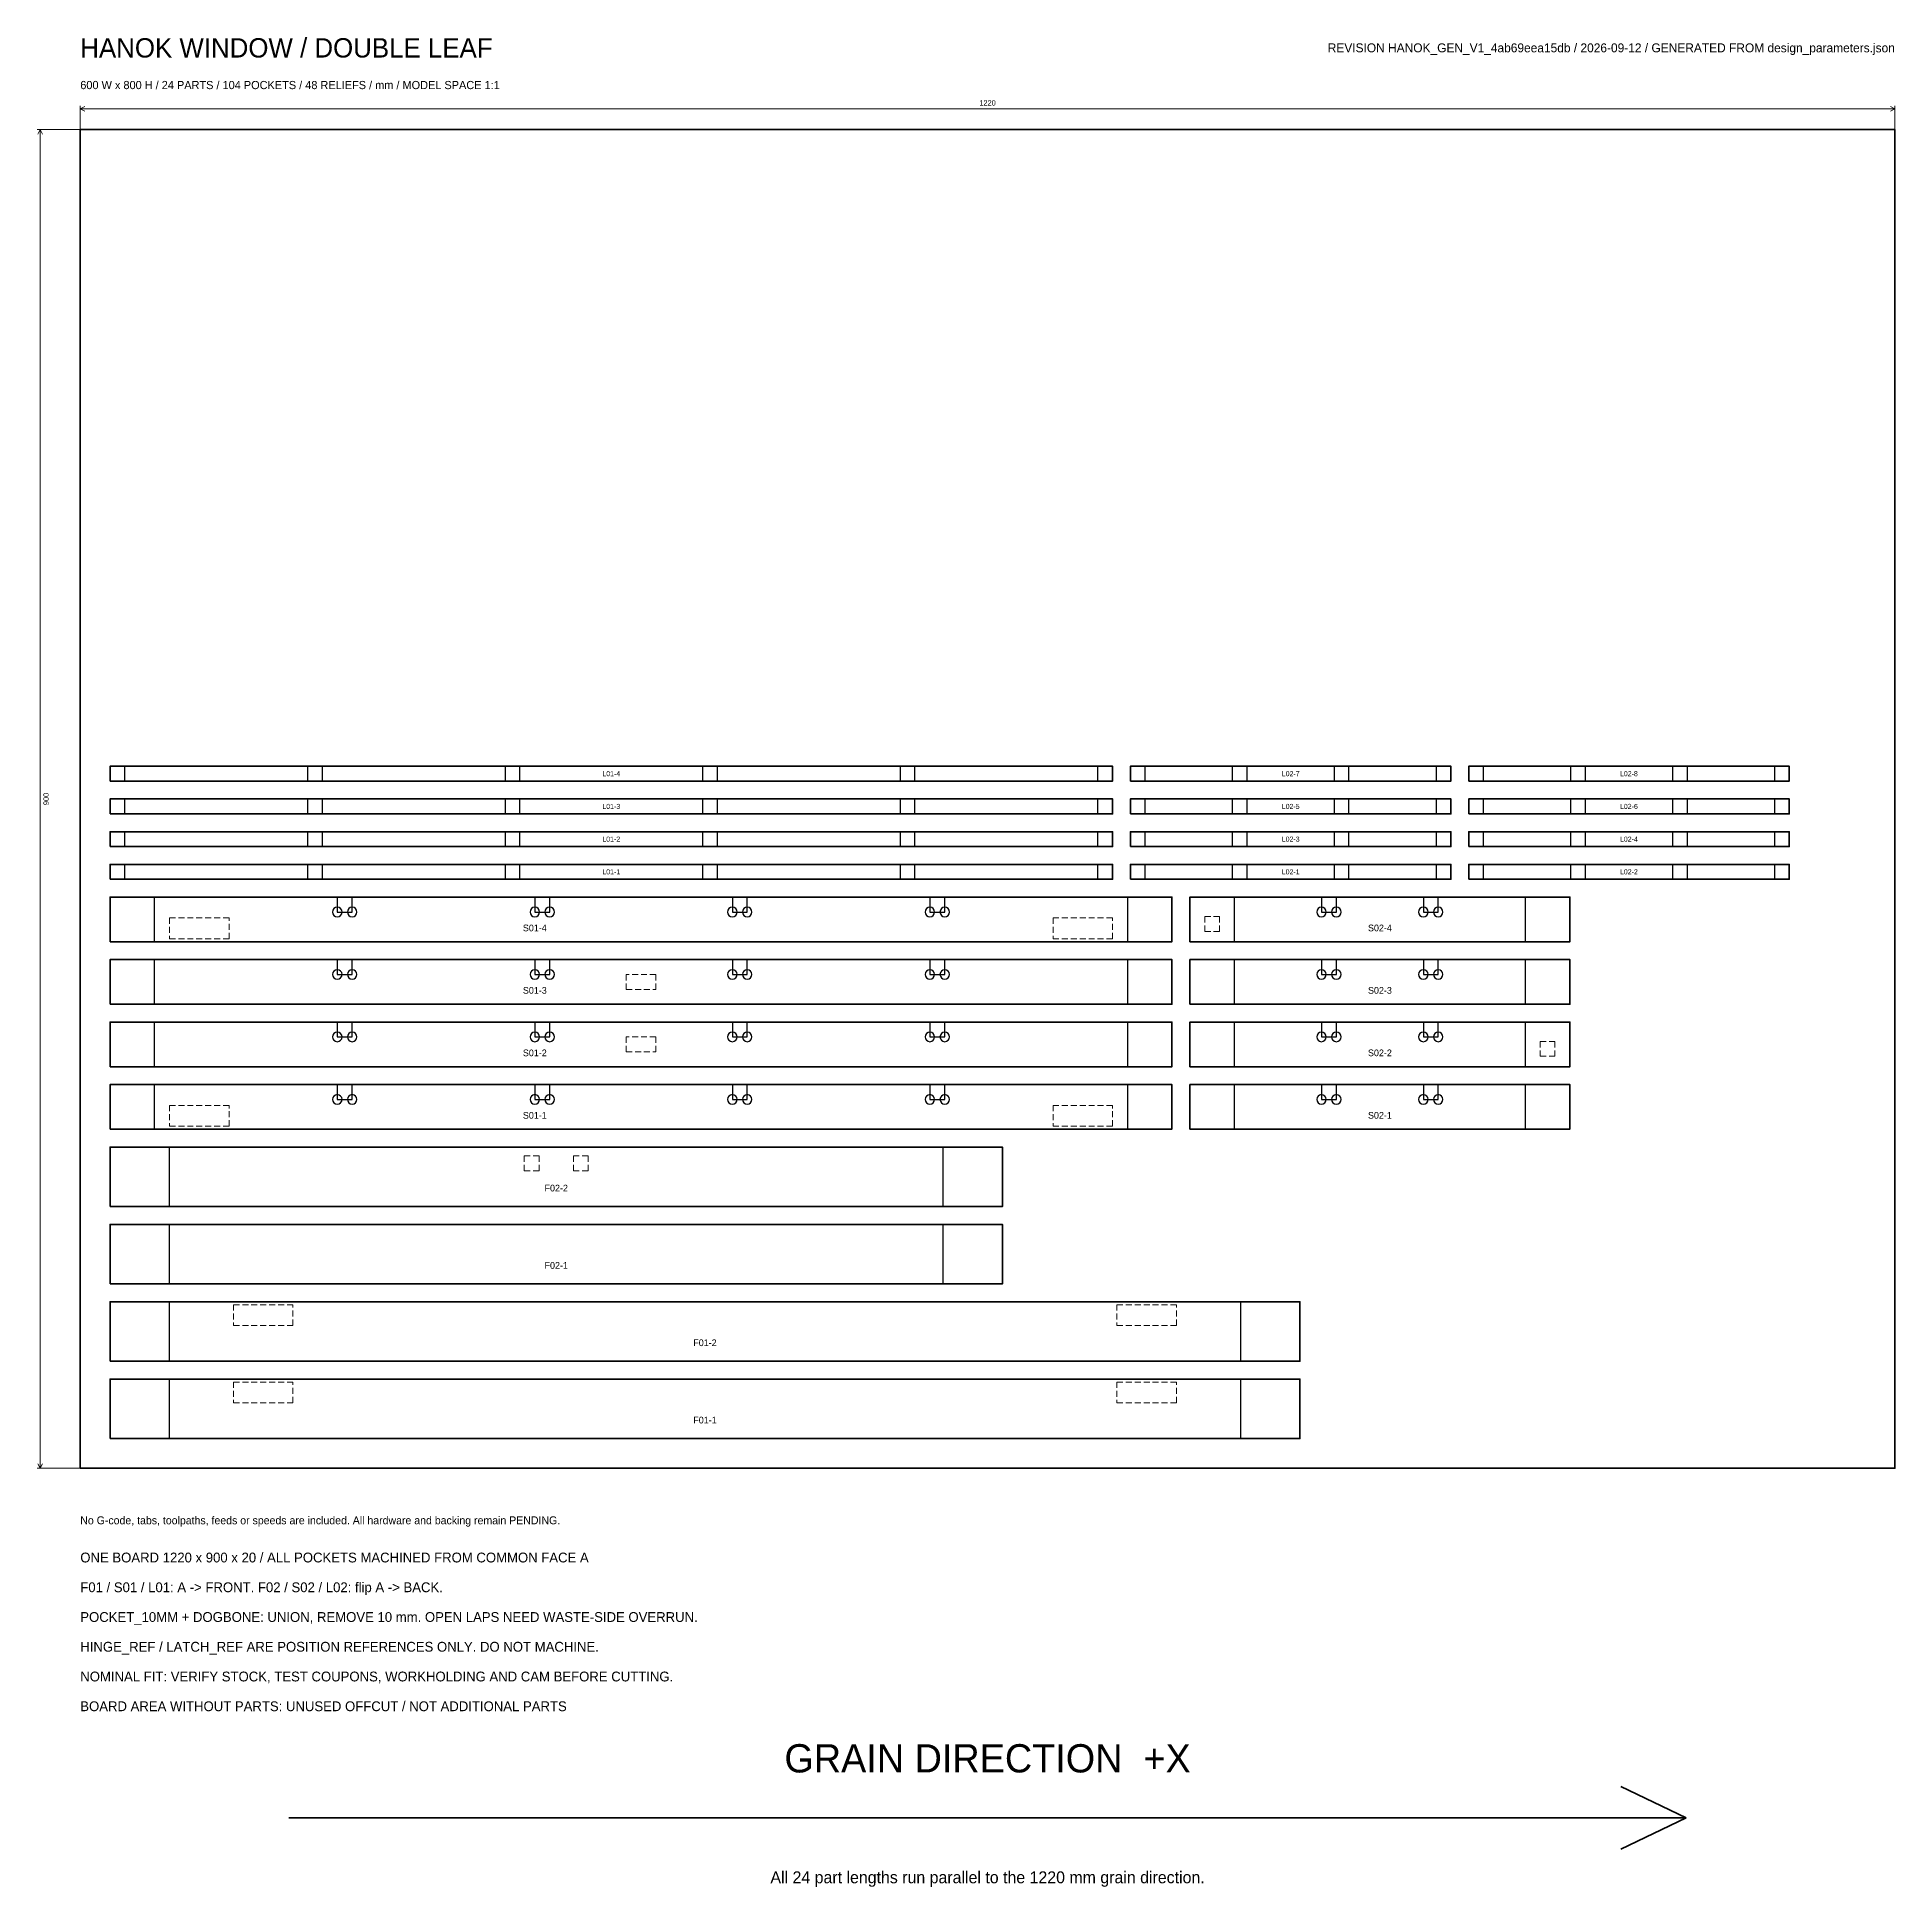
# Model space of a CAD drawing. Header units: millimetres. Extents: x -29 to 2620, y -456 to 990.
# Drawn here: x -29 to 1220, y -281 to 962 of the extents above; entities that cross this region are included whole.
import ezdxf
from ezdxf.enums import TextEntityAlignment as Align

# ---------------------------------------------------------------- set-up
doc = ezdxf.new("R2010")
doc.units = ezdxf.units.MM
doc.linetypes.add('REF_DASH', pattern=[6, 4, -2])
for name, color, linetype, lineweight in [('BOARD_BOUNDARY', 8, 'Continuous', 35), ('CUT_THROUGH', 7, 'Continuous', 35), ('DIMENSIONS', 3, 'Continuous', 18), ('DOGBONE', 6, 'Continuous', 25), ('GRAIN_DIRECTION', 3, 'Continuous', 35), ('HINGE_REF', 4, 'REF_DASH', 18), ('LATCH_REF', 4, 'REF_DASH', 18), ('NOTES', 7, 'Continuous', 18), ('PART_ID', 7, 'Continuous', 18), ('POCKET_10MM', 30, 'Continuous', 25)]:
    doc.layers.add(name, color=color, linetype=linetype, lineweight=lineweight)

msp = doc.modelspace()

# ---------------------------------------------------------------- linework, layer by layer
at = {"layer": 'BOARD_BOUNDARY'}
msp.add_lwpolyline([(0, 0), (1220, 0), (1220, 900), (0, 900)], close=True, dxfattribs=at)
at = {"layer": 'CUT_THROUGH'}
for points in [[(20, 462), (694, 462), (694, 472), (20, 472)], [(706, 462), (921.5, 462), (921.5, 472), (706, 472)], [(933.5, 462), (1149, 462), (1149, 472), (933.5, 472)], [(20, 440), (694, 440), (694, 450), (20, 450)], [(706, 440), (921.5, 440), (921.5, 450), (706, 450)], [(933.5, 440), (1149, 440), (1149, 450), (933.5, 450)], [(20, 418), (694, 418), (694, 428), (20, 428)], [(706, 418), (921.5, 418), (921.5, 428), (706, 428)], [(933.5, 418), (1149, 418), (1149, 428), (933.5, 428)], [(20, 396), (694, 396), (694, 406), (20, 406)], [(706, 396), (921.5, 396), (921.5, 406), (706, 406)], [(933.5, 396), (1149, 396), (1149, 406), (933.5, 406)], [(20, 354), (734, 354), (734, 384), (20, 384)], [(746, 354), (1001.5, 354), (1001.5, 384), (746, 384)], [(20, 312), (734, 312), (734, 342), (20, 342)], [(746, 312), (1001.5, 312), (1001.5, 342), (746, 342)], [(20, 270), (734, 270), (734, 300), (20, 300)], [(746, 270), (1001.5, 270), (1001.5, 300), (746, 300)], [(20, 228), (734, 228), (734, 258), (20, 258)], [(746, 228), (1001.5, 228), (1001.5, 258), (746, 258)], [(20, 176), (620, 176), (620, 216), (20, 216)], [(20, 124), (620, 124), (620, 164), (20, 164)], [(20, 72), (820, 72), (820, 112), (20, 112)], [(20, 20), (820, 20), (820, 60), (20, 60)]]:
    msp.add_lwpolyline(points, close=True, dxfattribs=at)
at = {"layer": 'DIMENSIONS'}
for p, q in [((0, 900), (0, 916)), ((0, 914), (3, 915.5)), ((0, 914), (1220, 914)), ((0, 914), (3, 912.5)), ((1220, 914), (1217, 915.5)), ((1220, 914), (1217, 912.5)), ((1220, 900), (1220, 916)), ((0, 900), (-29, 900)), ((-27, 900), (-28.5, 897)), ((-27, 0), (-27, 900)), ((-27, 900), (-25.5, 897)), ((0, 0), (-29, 0)), ((-27, 0), (-28.5, 3)), ((-27, 0), (-25.5, 3))]:
    msp.add_line(p, q, dxfattribs=at)
at = {"layer": 'DOGBONE'}
for points in [[(176, 374, 1), (169.6, 374, 1)], [(186, 374, 1), (179.6, 374, 1)], [(308.8, 374, 1), (302.4, 374, 1)], [(318.8, 374, 1), (312.4, 374, 1)], [(441.6, 374, 1), (435.2, 374, 1)], [(451.6, 374, 1), (445.2, 374, 1)], [(574.4, 374, 1), (568, 374, 1)], [(584.4, 374, 1), (578, 374, 1)], [(837.7, 374, 1), (831.3, 374, 1)], [(847.7, 374, 1), (841.3, 374, 1)], [(906.2, 374, 1), (899.8, 374, 1)], [(916.2, 374, 1), (909.8, 374, 1)], [(176, 332, 1), (169.6, 332, 1)], [(186, 332, 1), (179.6, 332, 1)], [(308.8, 332, 1), (302.4, 332, 1)], [(318.8, 332, 1), (312.4, 332, 1)], [(441.6, 332, 1), (435.2, 332, 1)], [(451.6, 332, 1), (445.2, 332, 1)], [(574.4, 332, 1), (568, 332, 1)], [(584.4, 332, 1), (578, 332, 1)], [(837.7, 332, 1), (831.3, 332, 1)], [(847.7, 332, 1), (841.3, 332, 1)], [(906.2, 332, 1), (899.8, 332, 1)], [(916.2, 332, 1), (909.8, 332, 1)], [(176, 290, 1), (169.6, 290, 1)], [(186, 290, 1), (179.6, 290, 1)], [(308.8, 290, 1), (302.4, 290, 1)], [(318.8, 290, 1), (312.4, 290, 1)], [(441.6, 290, 1), (435.2, 290, 1)], [(451.6, 290, 1), (445.2, 290, 1)], [(574.4, 290, 1), (568, 290, 1)], [(584.4, 290, 1), (578, 290, 1)], [(837.7, 290, 1), (831.3, 290, 1)], [(847.7, 290, 1), (841.3, 290, 1)], [(906.2, 290, 1), (899.8, 290, 1)], [(916.2, 290, 1), (909.8, 290, 1)], [(176, 248, 1), (169.6, 248, 1)], [(186, 248, 1), (179.6, 248, 1)], [(308.8, 248, 1), (302.4, 248, 1)], [(318.8, 248, 1), (312.4, 248, 1)], [(441.6, 248, 1), (435.2, 248, 1)], [(451.6, 248, 1), (445.2, 248, 1)], [(574.4, 248, 1), (568, 248, 1)], [(584.4, 248, 1), (578, 248, 1)], [(837.7, 248, 1), (831.3, 248, 1)], [(847.7, 248, 1), (841.3, 248, 1)], [(906.2, 248, 1), (899.8, 248, 1)], [(916.2, 248, 1), (909.8, 248, 1)]]:
    msp.add_lwpolyline(points, format="xyb", close=True, dxfattribs=at)
at = {"layer": 'GRAIN_DIRECTION'}
for p, q in [((1079.7, -235), (1035.7, -214)), ((140.3, -235), (1079.7, -235)), ((1079.7, -235), (1035.7, -256))]:
    msp.add_line(p, q, dxfattribs=at)
at = {"layer": 'HINGE_REF'}
for points in [[(60, 356), (100, 356), (100, 370), (60, 370)], [(654, 356), (694, 356), (694, 370), (654, 370)], [(100, 244), (60, 244), (60, 230), (100, 230)], [(694, 244), (654, 244), (654, 230), (694, 230)], [(103, 96), (143, 96), (143, 110), (103, 110)], [(697, 96), (737, 96), (737, 110), (697, 110)], [(143, 58), (103, 58), (103, 44), (143, 44)], [(737, 58), (697, 58), (697, 44), (737, 44)]]:
    msp.add_lwpolyline(points, close=True, dxfattribs=at)
at = {"layer": 'LATCH_REF'}
for points in [[(766, 371), (766, 361), (756, 361), (756, 371)], [(387, 332), (367, 332), (367, 322), (387, 322)], [(367, 280), (387, 280), (387, 290), (367, 290)], [(991.5, 287), (991.5, 277), (981.5, 277), (981.5, 287)], [(308.5, 210), (308.5, 200), (298.5, 200), (298.5, 210)], [(341.5, 210), (341.5, 200), (331.5, 200), (331.5, 210)]]:
    msp.add_lwpolyline(points, close=True, dxfattribs=at)
at = {"layer": 'POCKET_10MM'}
for points in [[(20, 462), (30, 462), (30, 472), (20, 472)], [(152.8, 462), (162.8, 462), (162.8, 472), (152.8, 472)], [(285.6, 462), (295.6, 462), (295.6, 472), (285.6, 472)], [(418.4, 462), (428.4, 462), (428.4, 472), (418.4, 472)], [(551.2, 462), (561.2, 462), (561.2, 472), (551.2, 472)], [(684, 462), (694, 462), (694, 472), (684, 472)], [(706, 462), (716, 462), (716, 472), (706, 472)], [(774.5, 462), (784.5, 462), (784.5, 472), (774.5, 472)], [(843, 462), (853, 462), (853, 472), (843, 472)], [(911.5, 462), (921.5, 462), (921.5, 472), (911.5, 472)], [(933.5, 462), (943.5, 462), (943.5, 472), (933.5, 472)], [(1002, 462), (1012, 462), (1012, 472), (1002, 472)], [(1070.5, 462), (1080.5, 462), (1080.5, 472), (1070.5, 472)], [(1139, 462), (1149, 462), (1149, 472), (1139, 472)], [(20, 440), (30, 440), (30, 450), (20, 450)], [(152.8, 440), (162.8, 440), (162.8, 450), (152.8, 450)], [(285.6, 440), (295.6, 440), (295.6, 450), (285.6, 450)], [(418.4, 440), (428.4, 440), (428.4, 450), (418.4, 450)], [(551.2, 440), (561.2, 440), (561.2, 450), (551.2, 450)], [(684, 440), (694, 440), (694, 450), (684, 450)], [(706, 440), (716, 440), (716, 450), (706, 450)], [(774.5, 440), (784.5, 440), (784.5, 450), (774.5, 450)], [(843, 440), (853, 440), (853, 450), (843, 450)], [(911.5, 440), (921.5, 440), (921.5, 450), (911.5, 450)], [(933.5, 440), (943.5, 440), (943.5, 450), (933.5, 450)], [(1002, 440), (1012, 440), (1012, 450), (1002, 450)], [(1070.5, 440), (1080.5, 440), (1080.5, 450), (1070.5, 450)], [(1139, 440), (1149, 440), (1149, 450), (1139, 450)], [(20, 418), (30, 418), (30, 428), (20, 428)], [(152.8, 418), (162.8, 418), (162.8, 428), (152.8, 428)], [(285.6, 418), (295.6, 418), (295.6, 428), (285.6, 428)], [(418.4, 418), (428.4, 418), (428.4, 428), (418.4, 428)], [(551.2, 418), (561.2, 418), (561.2, 428), (551.2, 428)], [(684, 418), (694, 418), (694, 428), (684, 428)], [(706, 418), (716, 418), (716, 428), (706, 428)], [(774.5, 418), (784.5, 418), (784.5, 428), (774.5, 428)], [(843, 418), (853, 418), (853, 428), (843, 428)], [(911.5, 418), (921.5, 418), (921.5, 428), (911.5, 428)], [(933.5, 418), (943.5, 418), (943.5, 428), (933.5, 428)], [(1002, 418), (1012, 418), (1012, 428), (1002, 428)], [(1070.5, 418), (1080.5, 418), (1080.5, 428), (1070.5, 428)], [(1139, 418), (1149, 418), (1149, 428), (1139, 428)], [(20, 396), (30, 396), (30, 406), (20, 406)], [(152.8, 396), (162.8, 396), (162.8, 406), (152.8, 406)], [(285.6, 396), (295.6, 396), (295.6, 406), (285.6, 406)], [(418.4, 396), (428.4, 396), (428.4, 406), (418.4, 406)], [(551.2, 396), (561.2, 396), (561.2, 406), (551.2, 406)], [(684, 396), (694, 396), (694, 406), (684, 406)], [(706, 396), (716, 396), (716, 406), (706, 406)], [(774.5, 396), (784.5, 396), (784.5, 406), (774.5, 406)], [(843, 396), (853, 396), (853, 406), (843, 406)], [(911.5, 396), (921.5, 396), (921.5, 406), (911.5, 406)], [(933.5, 396), (943.5, 396), (943.5, 406), (933.5, 406)], [(1002, 396), (1012, 396), (1012, 406), (1002, 406)], [(1070.5, 396), (1080.5, 396), (1080.5, 406), (1070.5, 406)], [(1139, 396), (1149, 396), (1149, 406), (1139, 406)], [(20, 354), (50, 354), (50, 384), (20, 384)], [(172.8, 374), (182.8, 374), (182.8, 384), (172.8, 384)], [(305.6, 374), (315.6, 374), (315.6, 384), (305.6, 384)], [(438.4, 374), (448.4, 374), (448.4, 384), (438.4, 384)], [(571.2, 374), (581.2, 374), (581.2, 384), (571.2, 384)], [(704, 354), (734, 354), (734, 384), (704, 384)], [(746, 354), (776, 354), (776, 384), (746, 384)], [(834.5, 374), (844.5, 374), (844.5, 384), (834.5, 384)], [(903, 374), (913, 374), (913, 384), (903, 384)], [(971.5, 354), (1001.5, 354), (1001.5, 384), (971.5, 384)], [(20, 312), (50, 312), (50, 342), (20, 342)], [(172.8, 332), (182.8, 332), (182.8, 342), (172.8, 342)], [(305.6, 332), (315.6, 332), (315.6, 342), (305.6, 342)], [(438.4, 332), (448.4, 332), (448.4, 342), (438.4, 342)], [(571.2, 332), (581.2, 332), (581.2, 342), (571.2, 342)], [(704, 312), (734, 312), (734, 342), (704, 342)], [(746, 312), (776, 312), (776, 342), (746, 342)], [(834.5, 332), (844.5, 332), (844.5, 342), (834.5, 342)], [(903, 332), (913, 332), (913, 342), (903, 342)], [(971.5, 312), (1001.5, 312), (1001.5, 342), (971.5, 342)], [(20, 270), (50, 270), (50, 300), (20, 300)], [(172.8, 290), (182.8, 290), (182.8, 300), (172.8, 300)], [(305.6, 290), (315.6, 290), (315.6, 300), (305.6, 300)], [(438.4, 290), (448.4, 290), (448.4, 300), (438.4, 300)], [(571.2, 290), (581.2, 290), (581.2, 300), (571.2, 300)], [(704, 270), (734, 270), (734, 300), (704, 300)], [(746, 270), (776, 270), (776, 300), (746, 300)], [(834.5, 290), (844.5, 290), (844.5, 300), (834.5, 300)], [(903, 290), (913, 290), (913, 300), (903, 300)], [(971.5, 270), (1001.5, 270), (1001.5, 300), (971.5, 300)], [(20, 228), (50, 228), (50, 258), (20, 258)], [(172.8, 248), (182.8, 248), (182.8, 258), (172.8, 258)], [(305.6, 248), (315.6, 248), (315.6, 258), (305.6, 258)], [(438.4, 248), (448.4, 248), (448.4, 258), (438.4, 258)], [(571.2, 248), (581.2, 248), (581.2, 258), (571.2, 258)], [(704, 228), (734, 228), (734, 258), (704, 258)], [(746, 228), (776, 228), (776, 258), (746, 258)], [(834.5, 248), (844.5, 248), (844.5, 258), (834.5, 258)], [(903, 248), (913, 248), (913, 258), (903, 258)], [(971.5, 228), (1001.5, 228), (1001.5, 258), (971.5, 258)], [(20, 176), (60, 176), (60, 216), (20, 216)], [(580, 176), (620, 176), (620, 216), (580, 216)], [(20, 124), (60, 124), (60, 164), (20, 164)], [(580, 124), (620, 124), (620, 164), (580, 164)], [(20, 72), (60, 72), (60, 112), (20, 112)], [(780, 72), (820, 72), (820, 112), (780, 112)], [(20, 20), (60, 20), (60, 60), (20, 60)], [(780, 20), (820, 20), (820, 60), (780, 60)]]:
    msp.add_lwpolyline(points, close=True, dxfattribs=at)

# ---------------------------------------------------------------- texts
at = {"layer": 'DIMENSIONS'}
msp.add_text('1220', height=3.6, dxfattribs=at).set_placement((610, 918), align=Align.MIDDLE_CENTER)
msp.add_text('900', height=3.6, rotation=90, dxfattribs=at).set_placement((-23, 450), align=Align.MIDDLE_CENTER)
at = {"layer": 'GRAIN_DIRECTION'}
msp.add_text('GRAIN DIRECTION  +X', height=19, dxfattribs=at).set_placement((610, -195), align=Align.MIDDLE_CENTER)
at = {"layer": 'NOTES'}
for s, height, p in [('HANOK WINDOW / DOUBLE LEAF', 13, (0, 955)), ('600 W x 800 H / 24 PARTS / 104 POCKETS / 48 RELIEFS / mm / MODEL SPACE 1:1', 5.5, (0, 930)), ('No G-code, tabs, toolpaths, feeds or speeds are included. All hardware and backing remain PENDING.', 5.3, (0, -35)), ('ONE BOARD 1220 x 900 x 20 / ALL POCKETS MACHINED FROM COMMON FACE A', 6.6, (0, -60)), ('F01 / S01 / L01: A -> FRONT. F02 / S02 / L02: flip A -> BACK.', 6.6, (0, -80)), ('POCKET_10MM + DOGBONE: UNION, REMOVE 10 mm. OPEN LAPS NEED WASTE-SIDE OVERRUN.', 6.6, (0, -100)), ('HINGE_REF / LATCH_REF ARE POSITION REFERENCES ONLY. DO NOT MACHINE.', 6.6, (0, -120)), ('NOMINAL FIT: VERIFY STOCK, TEST COUPONS, WORKHOLDING AND CAM BEFORE CUTTING.', 6.6, (0, -140)), ('BOARD AREA WITHOUT PARTS: UNUSED OFFCUT / NOT ADDITIONAL PARTS', 6.6, (0, -160))]:
    msp.add_text(s, height=height, dxfattribs=at).set_placement(p, align=Align.MIDDLE_LEFT)
msp.add_text('REVISION HANOK_GEN_V1_4ab69eea15db / 2026-09-12 / GENERATED FROM design_parameters.json', height=6, dxfattribs=at).set_placement((1220, 955), align=Align.MIDDLE_RIGHT)
msp.add_text('All 24 part lengths run parallel to the 1220 mm grain direction.', height=8, dxfattribs=at).set_placement((610, -275), align=Align.MIDDLE_CENTER)
at = {"layer": 'PART_ID'}
for s, height, p in [('L01-4', 3.4, (357, 467)), ('L02-7', 3.4, (813.8, 467)), ('L02-8', 3.4, (1041.2, 467)), ('L01-3', 3.4, (357, 445)), ('L02-5', 3.4, (813.8, 445)), ('L02-6', 3.4, (1041.2, 445)), ('L01-2', 3.4, (357, 423)), ('L02-3', 3.4, (813.8, 423)), ('L02-4', 3.4, (1041.2, 423)), ('L01-1', 3.4, (357, 401)), ('L02-1', 3.4, (813.8, 401)), ('L02-2', 3.4, (1041.2, 401)), ('S01-4', 4.5, (305.6, 363.3)), ('S02-4', 4.5, (873.8, 363.3)), ('S01-3', 4.5, (305.6, 321.3)), ('S02-3', 4.5, (873.8, 321.3)), ('S01-2', 4.5, (305.6, 279.3)), ('S02-2', 4.5, (873.8, 279.3)), ('S01-1', 4.5, (305.6, 237.3)), ('S02-1', 4.5, (873.8, 237.3)), ('F02-2', 4.5, (320, 188.4)), ('F02-1', 4.5, (320, 136.4)), ('F01-2', 4.5, (420, 84.4)), ('F01-1', 4.5, (420, 32.4))]:
    msp.add_text(s, height=height, dxfattribs=at).set_placement(p, align=Align.MIDDLE_CENTER)

doc.saveas('drawing.dxf')
